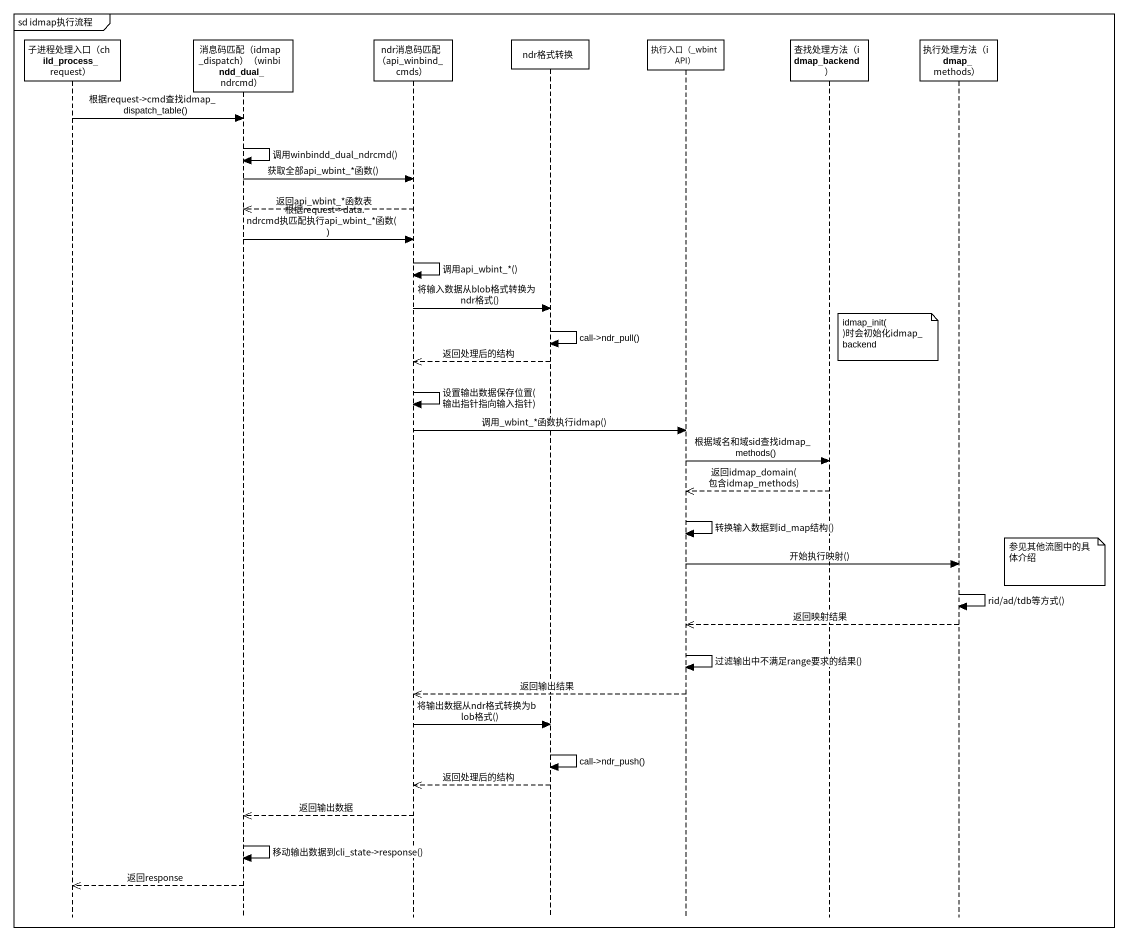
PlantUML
@startuml
mainframe sd idmap执行流程
hide footbox
participant "子进程处理入口（child_process_request）" as 子进程处理入口_child_process
participant "消息码匹配（idmap_dispatch）（winbindd_dual_ndrcmd）" as 消息码匹配_idmap_dispatch
participant "ndr消息码匹配（api_winbind_cmds）" as ndr消息码匹配_api_winbind_cmds
participant ndr格式转换
participant "执行入口（_wbint API）" as 执行入口_wbint_API
participant "查找处理方法（idmap_backend）" as 查找处理方法_idmap_backend
participant "执行处理方法（idmap_methods）" as 执行处理方法_idmap_methods

子进程处理入口_child_process -> 消息码匹配_idmap_dispatch : 根据request->cmd查找idmap_dispatch_table()
消息码匹配_idmap_dispatch -> 消息码匹配_idmap_dispatch : 调用winbindd_dual_ndrcmd()
消息码匹配_idmap_dispatch -> ndr消息码匹配_api_winbind_cmds : 获取全部api_wbint_*函数()
ndr消息码匹配_api_winbind_cmds -->> 消息码匹配_idmap_dispatch : 返回api_wbint_*函数表
消息码匹配_idmap_dispatch -> ndr消息码匹配_api_winbind_cmds : 根据request->data.ndrcmd执匹配执行api_wbint_*函数()
ndr消息码匹配_api_winbind_cmds -> ndr消息码匹配_api_winbind_cmds : 调用api_wbint_*()
ndr消息码匹配_api_winbind_cmds -> ndr格式转换 : 将输入数据从blob格式转换为ndr格式()
ndr格式转换 -> ndr格式转换 : call->ndr_pull()
note right of 查找处理方法_idmap_backend : idmap_init()时会初始化idmap_backend
ndr格式转换 -->> ndr消息码匹配_api_winbind_cmds : 返回处理后的结构
ndr消息码匹配_api_winbind_cmds -> ndr消息码匹配_api_winbind_cmds : 设置输出数据保存位置(输出指针指向输入指针)
ndr消息码匹配_api_winbind_cmds -> 执行入口_wbint_API : 调用_wbint_*函数执行idmap()
执行入口_wbint_API -> 查找处理方法_idmap_backend : 根据域名和域sid查找idmap_methods()
查找处理方法_idmap_backend -->> 执行入口_wbint_API : 返回idmap_domain(包含idmap_methods)
执行入口_wbint_API -> 执行入口_wbint_API : 转换输入数据到id_map结构()
note right of 执行处理方法_idmap_methods : 参见其他流图中的具体介绍
执行入口_wbint_API -> 执行处理方法_idmap_methods : 开始执行映射()
执行处理方法_idmap_methods -> 执行处理方法_idmap_methods : rid/ad/tdb等方式()
执行处理方法_idmap_methods -->> 执行入口_wbint_API : 返回映射结果
执行入口_wbint_API -> 执行入口_wbint_API : 过滤输出中不满足range要求的结果()
执行入口_wbint_API -->> ndr消息码匹配_api_winbind_cmds : 返回输出结果
ndr消息码匹配_api_winbind_cmds -> ndr格式转换 : 将输出数据从ndr格式转换为blob格式()
ndr格式转换 -> ndr格式转换 : call->ndr_push()
ndr格式转换 -->> ndr消息码匹配_api_winbind_cmds : 返回处理后的结构
ndr消息码匹配_api_winbind_cmds -->> 消息码匹配_idmap_dispatch : 返回输出数据
消息码匹配_idmap_dispatch -> 消息码匹配_idmap_dispatch : 移动输出数据到cli_state->response()
消息码匹配_idmap_dispatch -->> 子进程处理入口_child_process : 返回response
@enduml
